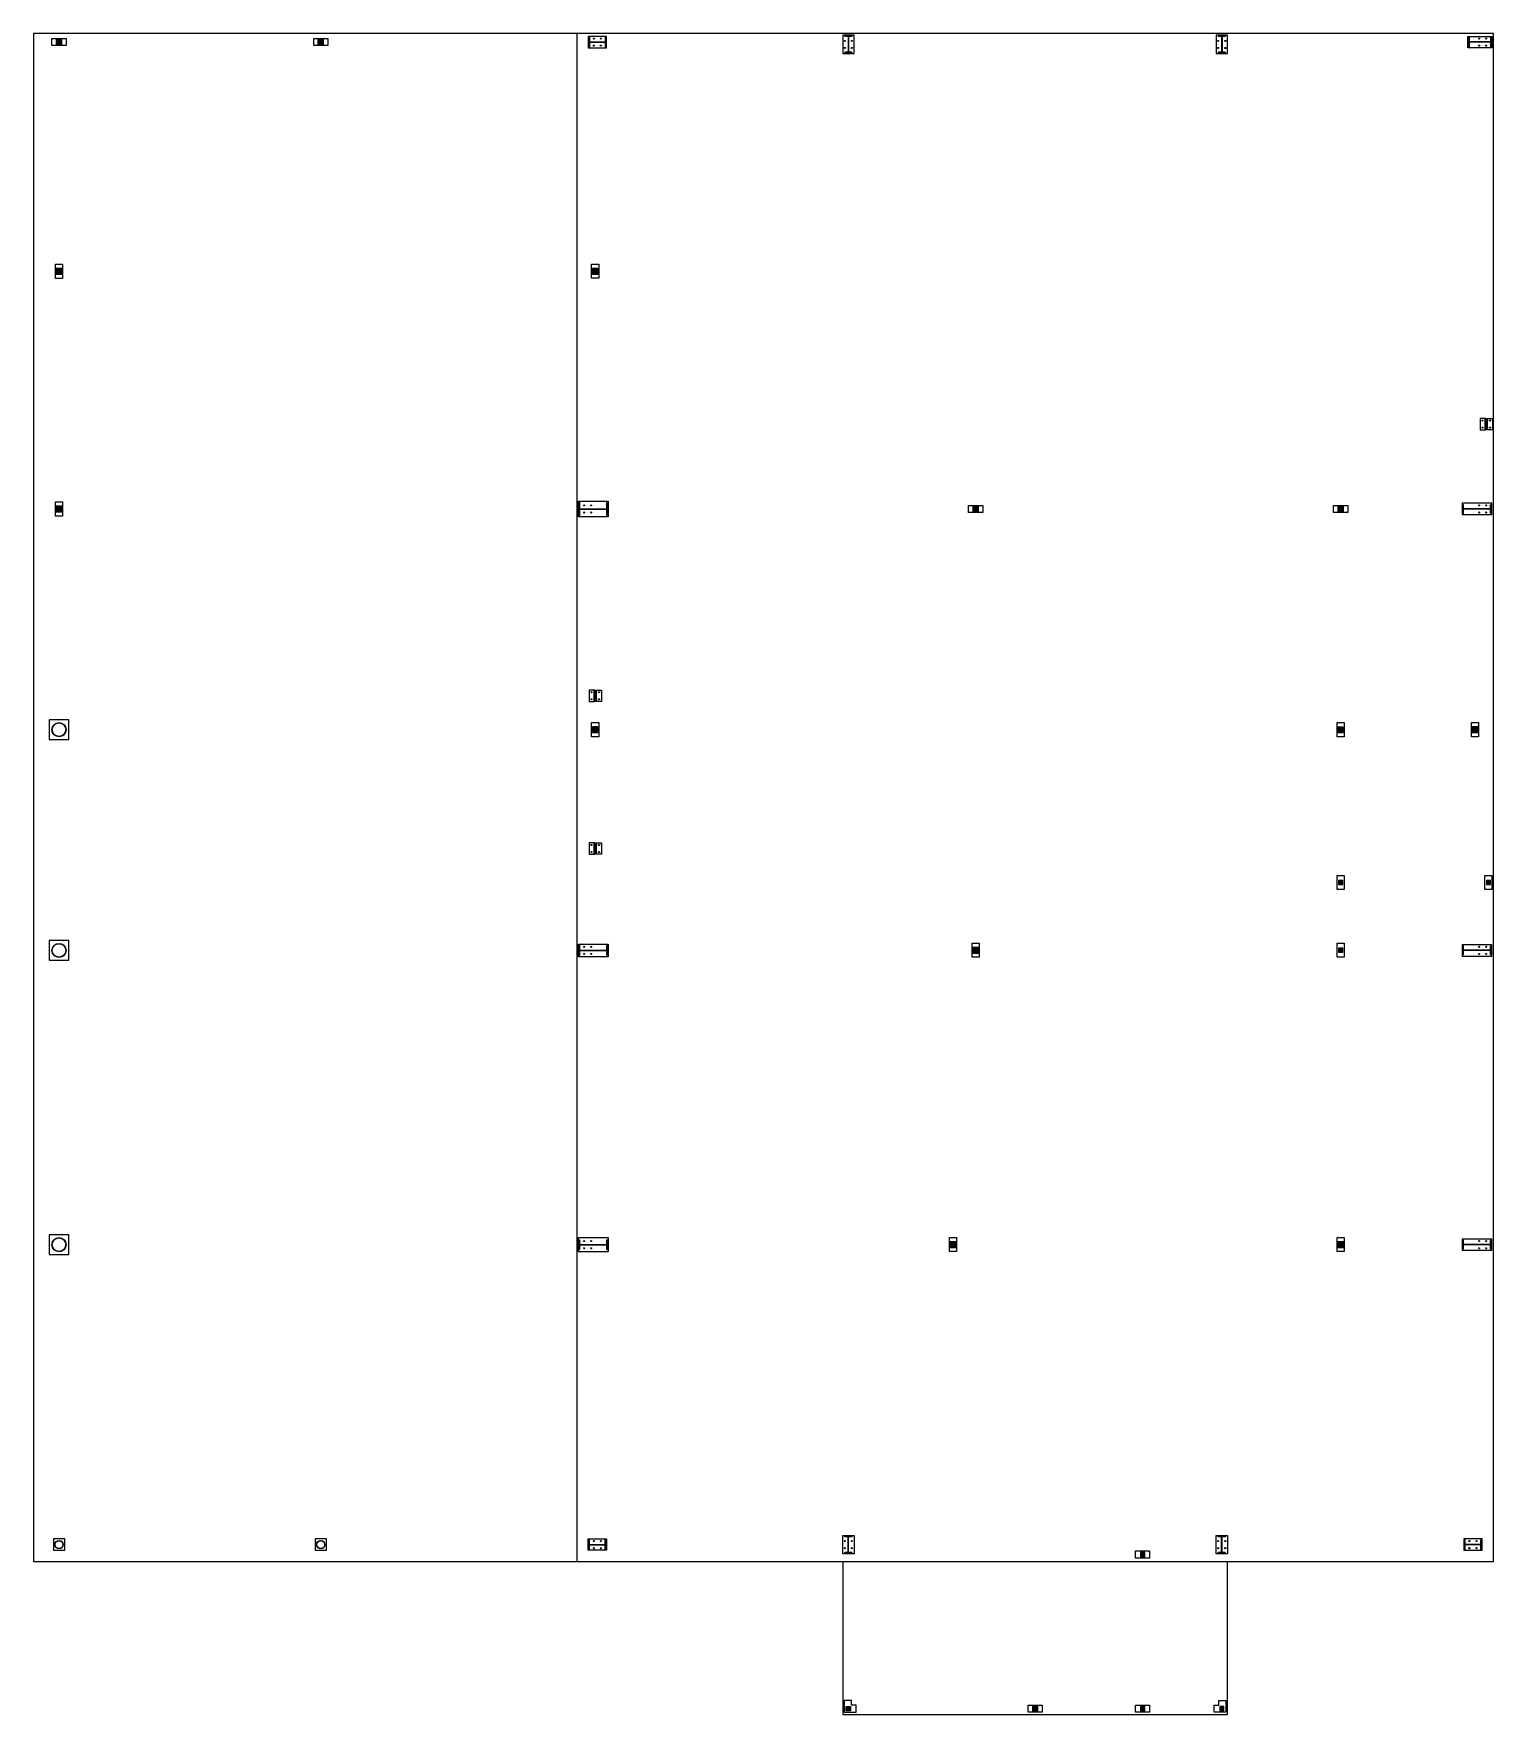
# Model space of a CAD drawing. Header units: millimetres. Extents: x -1170 to 25043, y -29866 to 310.
import ezdxf

# ---------------------------------------------------------------- set-up
doc = ezdxf.new("R2010")
doc.units = ezdxf.units.MM
doc.header["$MEASUREMENT"] = 0
for name, color, linetype in [('1_Structural_Anchor_Bolt_Plan_AnBolt', 131, 'CONTINUOUS'), ('1_Structural_Anchor_Bolt_Plan_BP', 131, 'CONTINUOUS'), ('1_Structural_Anchor_Bolt_Plan_GB', 131, 'CONTINUOUS'), ('1_Structural_Anchor_Bolt_Plan_HSS', 131, 'CONTINUOUS'), ('1_Structural_Anchor_Bolt_Plan_SteelCol', 131, 'CONTINUOUS'), ('1_Structural_Plan_WCol', 30, 'CONTINUOUS')]:
    doc.layers.add(name, color=color, linetype=linetype)

msp = doc.modelspace()

# ---------------------------------------------------------------- hatches: boundary and pattern name
at = {"layer": '1_Structural_Anchor_Bolt_Plan_HSS'}
for points in [[(-662, 106), (-662, 208), (-764, 208), (-764, 106)], [(4037, 106), (4037, 208), (3935, 208), (3935, 106)], [(-662, -4008), (-662, -3907), (-764, -3907), (-764, -4008)], [(8964, -4008), (8964, -3907), (8863, -3907), (8863, -4008)], [(-662, -8276), (-662, -8174), (-764, -8174), (-764, -8276)], [(22350, -8276), (22350, -8174), (22249, -8174), (22249, -8276)], [(8964, -12238), (8964, -12136), (8863, -12136), (8863, -12238)], [(22347, -12235), (22347, -12140), (22252, -12140), (22252, -12235)], [(24763, -12238), (24763, -12136), (24662, -12136), (24662, -12238)], [(22261, -14968), (22338, -14968), (22338, -14892), (22261, -14892)], [(24916, -14968), (24992, -14968), (24992, -14892), (24916, -14892)], [(15797, -16200), (15797, -16099), (15695, -16099), (15695, -16200)], [(22261, -16184), (22338, -16184), (22338, -16108), (22261, -16108)], [(15391, -21484), (15391, -21382), (15289, -21382), (15289, -21484)], [(22350, -21484), (22350, -21382), (22249, -21382), (22249, -21484)], [(18782, -27033), (18782, -26957), (18705, -26957), (18705, -27033)], [(13498, -29802), (13498, -29726), (13422, -29726), (13422, -29802)], [(16861, -29812), (16861, -29716), (16765, -29716), (16765, -29812)], [(18782, -29802), (18782, -29726), (18705, -29726), (18705, -29802)], [(20204, -29802), (20204, -29726), (20128, -29726), (20128, -29802)]]:
    msp.add_hatch(color=256, dxfattribs=at).paths.add_polyline_path(points)
at = {"layer": '1_Structural_Anchor_Bolt_Plan_SteelCol'}
msp.add_hatch(color=256, dxfattribs=at).paths.add_polyline_path([(15797, -8276), (15797, -8174), (15695, -8174), (15695, -8276)])
at = {"layer": '1_Structural_Plan_WCol'}
for points in [[(-662, -8276), (-662, -8174), (-764, -8174), (-764, -8276)], [(15797, -16200), (15797, -16099), (15695, -16099), (15695, -16200)]]:
    msp.add_hatch(color=256, dxfattribs=at).paths.add_polyline_path(points)

# ---------------------------------------------------------------- linework, layer by layer
at = {"layer": '1_Structural_Anchor_Bolt_Plan_AnBolt'}
for centre in [(8888, 221), (8888, 94), (9015, 221), (9015, 94), (13397, 179), (13397, 52), (13524, 179), (13524, 52), (20102, 179), (20102, 52), (20229, 179), (20229, 52), (24785, 221), (24785, 94), (24912, 221), (24912, 94), (24846, -6637), (24982, -6637), (24846, -6764), (24982, -6764), (8714, -8161), (8714, -8288), (8841, -8161), (8841, -8288), (24785, -8161), (24785, -8288), (24912, -8161), (24912, -8288), (8847, -11514), (8847, -11641), (8983, -11514), (8983, -11641), (8847, -14257), (8847, -14384), (8983, -14257), (8983, -14384), (8714, -16086), (8714, -16213), (8841, -16086), (8841, -16213), (24785, -16086), (24785, -16213), (24912, -16086), (24912, -16213), (8714, -21369), (8841, -21369), (24785, -21369), (24912, -21369), (8714, -21496), (8841, -21496), (24785, -21496), (24912, -21496), (8888, -26754), (9015, -26754), (13397, -26754), (13524, -26754), (20102, -26754), (20229, -26754), (24611, -26754), (24738, -26754), (8888, -26881), (9015, -26881), (13397, -26881), (13524, -26881), (20102, -26881), (20229, -26881), (24611, -26881), (24738, -26881)]:
    msp.add_circle(centre, 9.52, dxfattribs=at)
at = {"layer": '1_Structural_Anchor_Bolt_Plan_BP'}
for p, q in [((24892, -6802), (24892, -6599)), ((24936, -6802), (24936, -6599)), ((8893, -11679), (8893, -11476)), ((8937, -11679), (8937, -11476)), ((8893, -14422), (8893, -14219)), ((8937, -14422), (8937, -14219))]:
    msp.add_line(p, q, dxfattribs=at)
for points in [[(-840, 221), (-586, 221), (-586, 94), (-840, 94)], [(3859, 221), (4113, 221), (4113, 94), (3859, 94)], [(8787, 259), (8787, 56), (9117, 56), (9117, 259)], [(13562, 281), (13359, 281), (13359, -49), (13562, -49)], [(20267, 281), (20064, 281), (20064, -49), (20267, -49)], [(25014, 259), (25014, 56), (24582, 56), (24582, 259)], [(-649, -3831), (-649, -4085), (-776, -4085), (-776, -3831)], [(8977, -3827), (8977, -4081), (8850, -4081), (8850, -3827)], [(24904, -6802), (24904, -6599), (24803, -6599), (24803, -6802)], [(24924, -6599), (25025, -6599), (25025, -6802), (24924, -6802)], [(-649, -8098), (-649, -8352), (-776, -8352), (-776, -8098)], [(8612, -8364), (8612, -8085), (9145, -8085), (9145, -8364)], [(25014, -8326), (25014, -8123), (24481, -8123), (24481, -8326)], [(15619, -8161), (15873, -8161), (15873, -8288), (15619, -8288)], [(22172, -8161), (22426, -8161), (22426, -8288), (22172, -8288)], [(8906, -11679), (8906, -11476), (8804, -11476), (8804, -11679)], [(8925, -11476), (9026, -11476), (9026, -11679), (8925, -11679)], [(-891, -12365), (-535, -12365), (-535, -12009), (-891, -12009)], [(8977, -12060), (8977, -12314), (8850, -12314), (8850, -12060)], [(22363, -12060), (22363, -12314), (22236, -12314), (22236, -12060)], [(24776, -12060), (24776, -12314), (24649, -12314), (24649, -12060)], [(8906, -14422), (8906, -14219), (8804, -14219), (8804, -14422)], [(8925, -14219), (9026, -14219), (9026, -14422), (8925, -14422)], [(22363, -14803), (22363, -15057), (22236, -15057), (22236, -14803)], [(25017, -14803), (25017, -15057), (24890, -15057), (24890, -14803)], [(-891, -16327), (-535, -16327), (-535, -15972), (-891, -15972)], [(8612, -16264), (8612, -16035), (9145, -16035), (9145, -16264)], [(15810, -16019), (15810, -16273), (15683, -16273), (15683, -16019)], [(22363, -16019), (22363, -16273), (22236, -16273), (22236, -16019)], [(25014, -16251), (25014, -16048), (24481, -16048), (24481, -16251)], [(-891, -21611), (-535, -21611), (-535, -21255), (-891, -21255)], [(8612, -21560), (8612, -21306), (9145, -21306), (9145, -21560)], [(15403, -21303), (15403, -21557), (15276, -21557), (15276, -21303)], [(22363, -21303), (22363, -21557), (22236, -21557), (22236, -21303)], [(25014, -21534), (25014, -21331), (24481, -21331), (24481, -21534)], [(-815, -26919), (-611, -26919), (-611, -26716), (-815, -26716)], [(3884, -26919), (4088, -26919), (4088, -26716), (3884, -26716)], [(8787, -26919), (8787, -26716), (9117, -26716), (9117, -26919)], [(13562, -26983), (13359, -26983), (13359, -26652), (13562, -26652)], [(20267, -26983), (20064, -26983), (20064, -26652), (20267, -26652)], [(24839, -26919), (24839, -26716), (24509, -26716), (24509, -26919)], [(18870, -27059), (18616, -27059), (18616, -26932), (18870, -26932)], [(13387, -29827), (13600, -29827), (13600, -29700), (13514, -29700), (13514, -29615), (13387, -29615)], [(16940, -29827), (16686, -29827), (16686, -29700), (16940, -29700)], [(18870, -29827), (18616, -29827), (18616, -29700), (18870, -29700)], [(20239, -29827), (20026, -29827), (20026, -29700), (20112, -29700), (20112, -29615), (20239, -29615)]]:
    msp.add_lwpolyline(points, close=True, dxfattribs=at)
at = {"layer": '1_Structural_Anchor_Bolt_Plan_GB', "ltscale": 100}
for p, q in [((8583, 310), (8583, -27122)), ((13359, -27122), (20267, -27122))]:
    msp.add_line(p, q, dxfattribs=at)
at = {"layer": '1_Structural_Anchor_Bolt_Plan_GB'}
msp.add_line((9242, -27122), (12012, -27122), dxfattribs=at)
msp.add_lwpolyline([(25043, 310), (8583, 310), (-1170, 310), (-1170, -27122), (8583, -27122), (13359, -27122), (13359, -29866), (20267, -29866), (20267, -27122), (25043, -27122)], close=True, dxfattribs=at)
at = {"layer": '1_Structural_Anchor_Bolt_Plan_HSS'}
for points in [[(22261, -14968), (22338, -14968), (22338, -14892), (22261, -14892)], [(24916, -14968), (24992, -14968), (24992, -14892), (24916, -14892)], [(22261, -16184), (22338, -16184), (22338, -16108), (22261, -16108)], [(18782, -27033), (18782, -26957), (18705, -26957), (18705, -27033)], [(13422, -29802), (13422, -29726), (13498, -29726), (13498, -29802)], [(18782, -29802), (18782, -29726), (18705, -29726), (18705, -29802)], [(20204, -29802), (20204, -29726), (20128, -29726), (20128, -29802)]]:
    msp.add_lwpolyline(points, close=True, dxfattribs=at)
for centre, radius in [((-713, -12187), 127), ((-713, -12187), 121), ((-713, -16150), 127), ((-713, -16150), 121), ((-713, -21433), 127), ((-713, -21433), 121), ((-713, -26818), 76.2), ((-713, -26818), 69.8), ((3986, -26818), 76.2), ((3986, -26818), 69.8)]:
    msp.add_circle(centre, radius, dxfattribs=at)
at = {"layer": '1_Structural_Anchor_Bolt_Plan_SteelCol'}
for p, q in [((8810, 246), (8799, 246)), ((8799, 246), (8810, 246)), ((8799, 246), (8799, 68)), ((8799, 68), (8810, 68)), ((8799, 68), (8810, 68)), ((8810, 246), (8810, 161)), ((8810, 161), (9093, 161)), ((8810, 154), (8810, 68)), ((8810, 154), (9093, 154)), ((9093, 246), (9104, 246)), ((9093, 246), (9093, 161)), ((9093, 154), (9093, 68)), ((9093, 68), (9104, 68)), ((9104, 246), (9104, 68)), ((13397, 268), (13397, 257)), ((13397, 268), (13397, 257)), ((13524, 268), (13397, 268)), ((13457, 257), (13397, 257)), ((13457, 257), (13457, -25)), ((13464, 257), (13464, -25)), ((13524, 257), (13464, 257)), ((13524, 257), (13524, 268)), ((13524, 268), (13524, 257)), ((20102, 268), (20102, 257)), ((20102, 268), (20102, 257)), ((20229, 268), (20102, 268)), ((20162, 257), (20102, 257)), ((20162, 257), (20162, -25)), ((20170, 257), (20170, -25)), ((20229, 257), (20170, 257)), ((20229, 257), (20229, 268)), ((20229, 268), (20229, 257)), ((24606, 246), (24595, 246)), ((24595, 246), (24595, 68)), ((24606, 68), (24595, 68)), ((24606, 246), (24606, 161)), ((24990, 161), (24606, 161)), ((24606, 154), (24606, 68)), ((24990, 154), (24606, 154)), ((24990, 246), (25001, 246)), ((24990, 246), (24990, 161)), ((25001, 246), (24990, 246)), ((24990, 154), (24990, 68)), ((25001, 68), (24990, 68)), ((25001, 68), (24990, 68)), ((25001, 246), (25001, 68)), ((13457, -25), (13397, -25)), ((13397, -25), (13397, -36)), ((13524, -36), (13397, -36)), ((13524, -25), (13464, -25)), ((13524, -25), (13524, -36)), ((20162, -25), (20102, -25)), ((20102, -25), (20102, -36)), ((20229, -36), (20102, -36)), ((20229, -25), (20170, -25)), ((20229, -25), (20229, -36)), ((8625, -8110), (8636, -8110)), ((8625, -8110), (8636, -8110)), ((8625, -8339), (8625, -8110)), ((8636, -8221), (8636, -8110)), ((9122, -8221), (9122, -8110)), ((9122, -8110), (9133, -8110)), ((9133, -8339), (9133, -8110)), ((8636, -8339), (8625, -8339)), ((8625, -8339), (8636, -8339)), ((8636, -8221), (9122, -8221)), ((8636, -8228), (9122, -8228)), ((8636, -8339), (8636, -8228)), ((9122, -8339), (9122, -8228)), ((9122, -8339), (9133, -8339)), ((24504, -8149), (24493, -8149)), ((24493, -8301), (24493, -8149)), ((24504, -8301), (24493, -8301)), ((24504, -8221), (24504, -8149)), ((24990, -8221), (24504, -8221)), ((24990, -8228), (24504, -8228)), ((24504, -8301), (24504, -8228)), ((25001, -8149), (24990, -8149)), ((24990, -8221), (24990, -8149)), ((25001, -8149), (24990, -8149)), ((24990, -8301), (24990, -8228)), ((24990, -8301), (25001, -8301)), ((25001, -8301), (24990, -8301)), ((25001, -8301), (25001, -8149)), ((8625, -16061), (8636, -16061)), ((8625, -16061), (8636, -16061)), ((8625, -16238), (8625, -16061)), ((8636, -16238), (8625, -16238)), ((8625, -16238), (8636, -16238)), ((8636, -16146), (8636, -16061)), ((8636, -16146), (9122, -16146)), ((8636, -16153), (9122, -16153)), ((8636, -16238), (8636, -16153)), ((9122, -16146), (9122, -16061)), ((9122, -16061), (9133, -16061)), ((9122, -16238), (9122, -16153)), ((9122, -16238), (9133, -16238)), ((9133, -16238), (9133, -16061)), ((24504, -16073), (24493, -16073)), ((24493, -16226), (24493, -16073)), ((24504, -16226), (24493, -16226)), ((24504, -16146), (24504, -16073)), ((24990, -16146), (24504, -16146)), ((24990, -16153), (24504, -16153)), ((24504, -16226), (24504, -16153)), ((25001, -16073), (24990, -16073)), ((24990, -16146), (24990, -16073)), ((25001, -16073), (24990, -16073)), ((24990, -16226), (24990, -16153)), ((24990, -16226), (25001, -16226)), ((25001, -16226), (24990, -16226)), ((25001, -16226), (25001, -16073)), ((8625, -21344), (8636, -21344)), ((8625, -21344), (8636, -21344)), ((8625, -21522), (8625, -21344)), ((8636, -21429), (8636, -21344)), ((9122, -21429), (9122, -21344)), ((9122, -21344), (9133, -21344)), ((9133, -21522), (9133, -21344)), ((24504, -21357), (24493, -21357)), ((24493, -21509), (24493, -21357)), ((24504, -21429), (24504, -21357)), ((25001, -21357), (24990, -21357)), ((24990, -21429), (24990, -21357)), ((25001, -21357), (24990, -21357)), ((25001, -21509), (25001, -21357)), ((8636, -21522), (8625, -21522)), ((8625, -21522), (8636, -21522)), ((8636, -21429), (9122, -21429)), ((8636, -21436), (9122, -21436)), ((8636, -21522), (8636, -21436)), ((9122, -21522), (9122, -21436)), ((9122, -21522), (9133, -21522)), ((24504, -21509), (24493, -21509)), ((24990, -21429), (24504, -21429)), ((24990, -21436), (24504, -21436)), ((24504, -21509), (24504, -21436)), ((24990, -21509), (24990, -21436)), ((24990, -21509), (25001, -21509)), ((25001, -21509), (24990, -21509)), ((8799, -26729), (8810, -26729)), ((8799, -26729), (8810, -26729)), ((8799, -26906), (8799, -26729)), ((8810, -26814), (8810, -26729)), ((8810, -26814), (9093, -26814)), ((8810, -26821), (9093, -26821)), ((8810, -26906), (8810, -26821)), ((9093, -26814), (9093, -26729)), ((9093, -26729), (9104, -26729)), ((9093, -26906), (9093, -26821)), ((9104, -26906), (9104, -26729)), ((13397, -26676), (13397, -26665)), ((13524, -26665), (13397, -26665)), ((13457, -26676), (13397, -26676)), ((13457, -26959), (13457, -26676)), ((13464, -26959), (13464, -26676)), ((13524, -26676), (13464, -26676)), ((13524, -26676), (13524, -26665)), ((20102, -26676), (20102, -26665)), ((20229, -26665), (20102, -26665)), ((20162, -26676), (20102, -26676)), ((20162, -26959), (20162, -26676)), ((20170, -26959), (20170, -26676)), ((20229, -26676), (20170, -26676)), ((20229, -26676), (20229, -26665)), ((24533, -26729), (24522, -26729)), ((24522, -26906), (24522, -26729)), ((24533, -26814), (24533, -26729)), ((24816, -26814), (24533, -26814)), ((24816, -26821), (24533, -26821)), ((24533, -26906), (24533, -26821)), ((24827, -26729), (24816, -26729)), ((24816, -26814), (24816, -26729)), ((24827, -26729), (24816, -26729)), ((24816, -26906), (24816, -26821)), ((24827, -26906), (24827, -26729)), ((8810, -26906), (8799, -26906)), ((8799, -26906), (8810, -26906)), ((9093, -26906), (9104, -26906)), ((13397, -26970), (13397, -26959)), ((13457, -26959), (13397, -26959)), ((13397, -26970), (13397, -26959)), ((13524, -26970), (13397, -26970)), ((13524, -26959), (13464, -26959)), ((13524, -26959), (13524, -26970)), ((13524, -26970), (13524, -26959)), ((20102, -26970), (20102, -26959)), ((20162, -26959), (20102, -26959)), ((20102, -26970), (20102, -26959)), ((20229, -26970), (20102, -26970)), ((20229, -26959), (20170, -26959)), ((20229, -26959), (20229, -26970)), ((20229, -26970), (20229, -26959)), ((24533, -26906), (24522, -26906)), ((24816, -26906), (24827, -26906)), ((24827, -26906), (24816, -26906))]:
    msp.add_line(p, q, dxfattribs=at)
for points in [[(-764, 106), (-662, 106), (-662, 208), (-764, 208)], [(3935, 106), (4037, 106), (4037, 208), (3935, 208)], [(-764, -4008), (-662, -4008), (-662, -3907), (-764, -3907)], [(8863, -4008), (8964, -4008), (8964, -3907), (8863, -3907)], [(-764, -8276), (-662, -8276), (-662, -8174), (-764, -8174)], [(15695, -8276), (15797, -8276), (15797, -8174), (15695, -8174)], [(22249, -8276), (22350, -8276), (22350, -8174), (22249, -8174)], [(8863, -12238), (8964, -12238), (8964, -12136), (8863, -12136)], [(22252, -12235), (22347, -12235), (22347, -12140), (22252, -12140)], [(24662, -12238), (24763, -12238), (24763, -12136), (24662, -12136)], [(15695, -16200), (15797, -16200), (15797, -16099), (15695, -16099)], [(15289, -21484), (15391, -21484), (15391, -21382), (15289, -21382)], [(22249, -21484), (22350, -21484), (22350, -21382), (22249, -21382)], [(16765, -29812), (16861, -29812), (16861, -29716), (16765, -29716)]]:
    msp.add_lwpolyline(points, close=True, dxfattribs=at)
for points in [[(9093, 68), (9104, 68), (9104, 246), (9093, 246)], [(24606, 68), (24595, 68), (24595, 246), (24606, 246)], [(13397, -25), (13397, -36), (13524, -36), (13524, -25)], [(20102, -25), (20102, -36), (20229, -36), (20229, -25)], [(9122, -8110), (9133, -8110), (9133, -8339), (9122, -8339)], [(24504, -8149), (24493, -8149), (24493, -8301), (24504, -8301)], [(9122, -16061), (9133, -16061), (9133, -16238), (9122, -16238)], [(24504, -16073), (24493, -16073), (24493, -16226), (24504, -16226)], [(9122, -21344), (9133, -21344), (9133, -21522), (9122, -21522)], [(24504, -21357), (24493, -21357), (24493, -21509), (24504, -21509)], [(9093, -26729), (9104, -26729), (9104, -26906), (9093, -26906)], [(13397, -26676), (13397, -26665), (13524, -26665), (13524, -26676)], [(20102, -26676), (20102, -26665), (20229, -26665), (20229, -26676)], [(24533, -26729), (24522, -26729), (24522, -26906), (24533, -26906)]]:
    msp.add_lwpolyline(points, dxfattribs=at)
at = {"layer": '1_Structural_Plan_WCol'}
for points in [[(-764, -8276), (-662, -8276), (-662, -8174), (-764, -8174)], [(15695, -16200), (15797, -16200), (15797, -16099), (15695, -16099)]]:
    msp.add_lwpolyline(points, close=True, dxfattribs=at)

doc.saveas('drawing.dxf')
